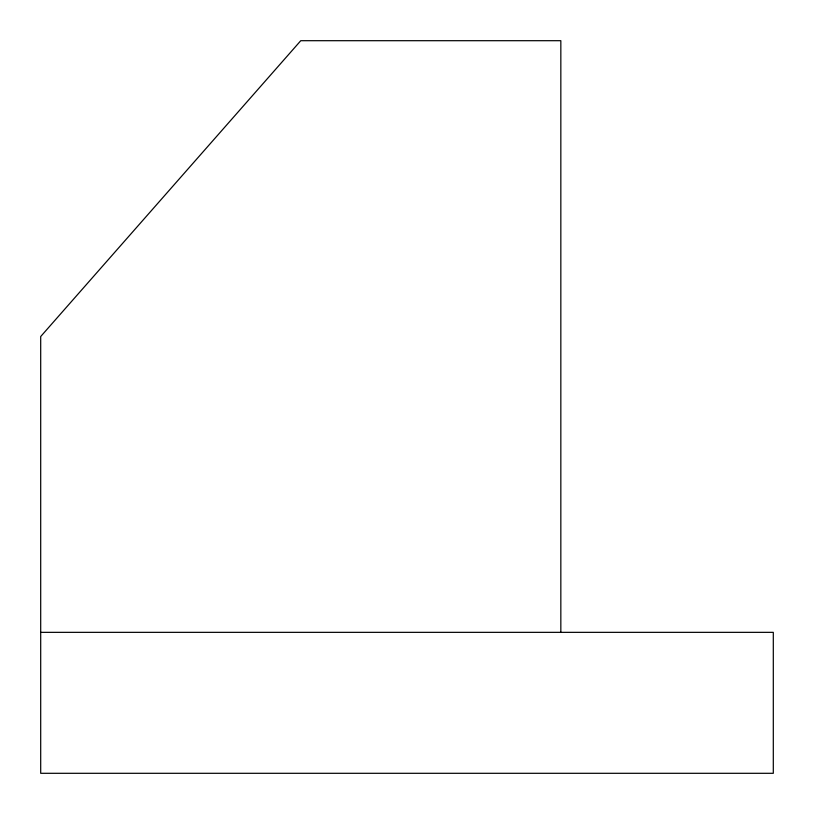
<?xml version="1.0" encoding="UTF-8"?>
<svg xmlns="http://www.w3.org/2000/svg" width="814" height="814" viewBox="0 0 814 814"><rect width="100%" height="100%" fill="white"/><g stroke="black" fill="none" stroke-linecap="round" stroke-linejoin="round"><path stroke-width="1.22" d="M40.7 632.346L773.3 632.346L773.3 773.3L40.7 773.3L40.7 336.528L300.763 40.7L560.836 40.7L560.836 632.346"/></g></svg>
